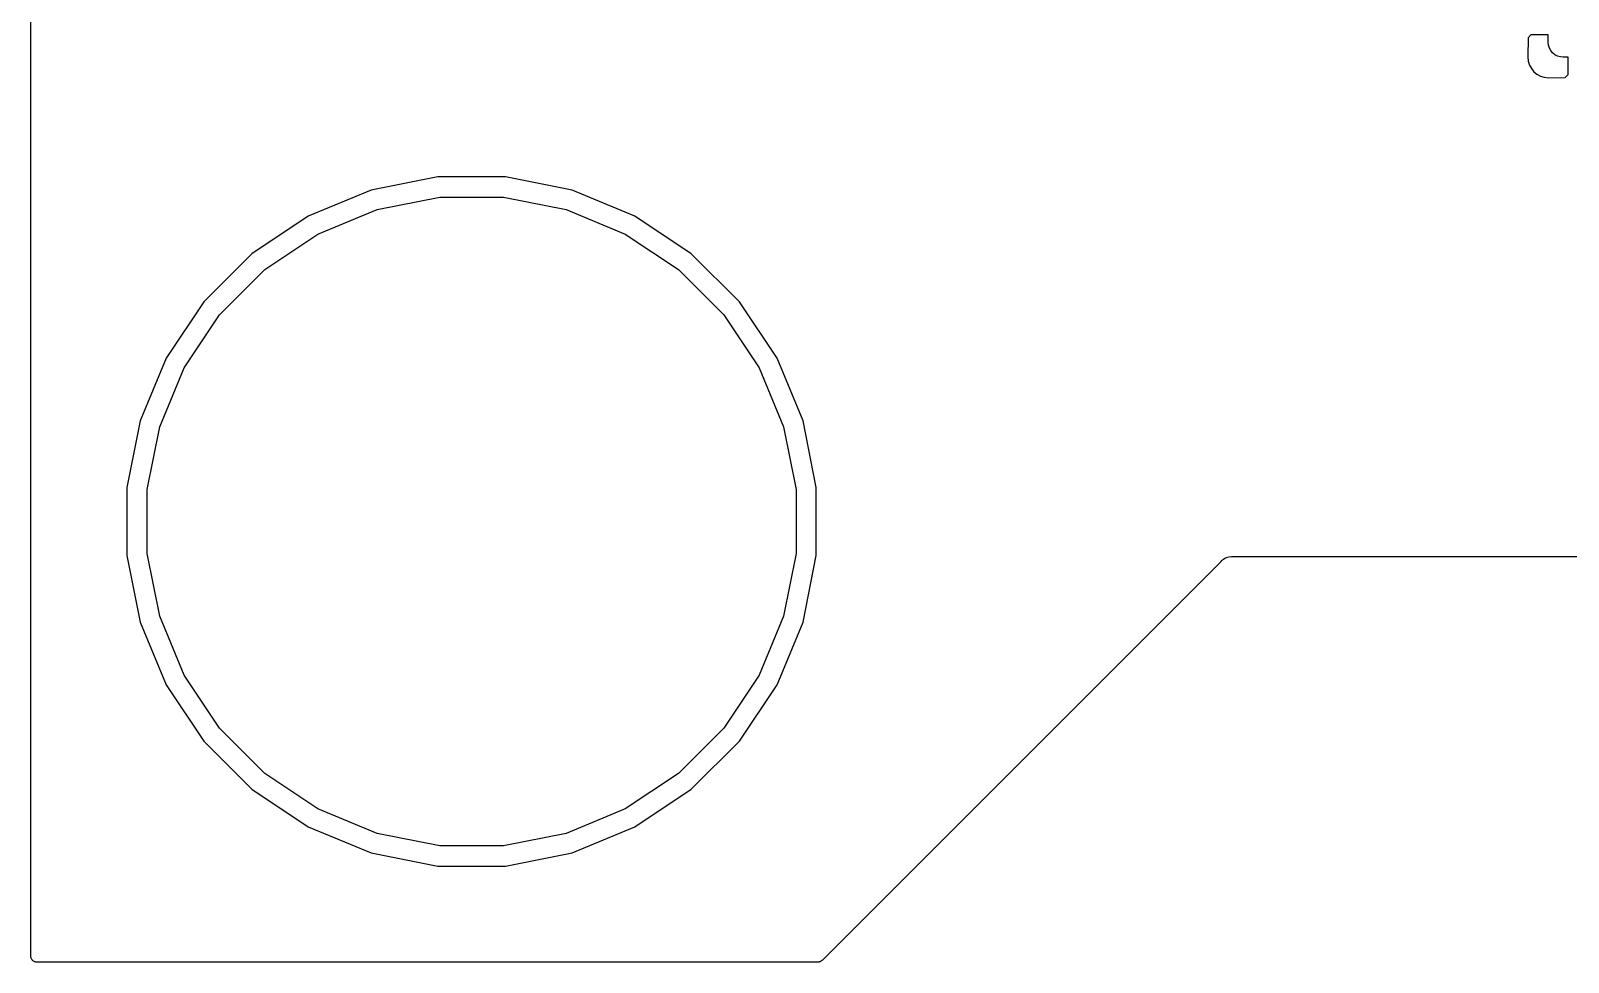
# Model space of a CAD drawing. Extents: x 113.2 to 188.8, y -123.8 to -78.2.
# Drawn here: x 113.15 to 128.32, y -123.85 to -114.66 of the extents above; entities that cross this region are included whole.
import ezdxf

# ---------------------------------------------------------------- set-up
doc = ezdxf.new("R2010")
doc.units = 0
doc.layers.add('BLACK', color=7, linetype='CONTINUOUS')

msp = doc.modelspace()

# ---------------------------------------------------------------- linework, layer by layer
at = {"layer": 'BLACK', "linetype": 'CONTINUOUS'}
for p, q in [((113.151, -123.786), (113.151, -104.195)), ((127.92, -114.729), (127.919, -114.917)), ((127.949, -114.7), (127.92, -114.729)), ((128.12, -114.7), (127.949, -114.7)), ((128.12, -114.772), (128.12, -114.7)), ((128.123, -114.801), (128.12, -114.772)), ((128.131, -114.829), (128.123, -114.801)), ((127.919, -114.917), (127.923, -114.959)), ((128.145, -114.854), (128.131, -114.829)), ((128.163, -114.877), (128.145, -114.854)), ((128.186, -114.895), (128.163, -114.877)), ((128.211, -114.909), (128.186, -114.895)), ((128.239, -114.917), (128.211, -114.909)), ((128.267, -114.92), (128.239, -114.917)), ((128.315, -114.92), (128.267, -114.92)), ((128.315, -115.091), (128.315, -114.92)), ((127.923, -114.959), (127.934, -114.997)), ((127.934, -114.997), (127.953, -115.032)), ((127.953, -115.032), (127.978, -115.062)), ((127.978, -115.062), (128.008, -115.087)), ((128.008, -115.087), (128.043, -115.106)), ((128.043, -115.106), (128.081, -115.117)), ((128.286, -115.12), (128.315, -115.091)), ((128.081, -115.117), (128.123, -115.121)), ((128.123, -115.121), (128.286, -115.12)), ((117.165, -116.1), (116.508, -116.231)), ((117.835, -116.1), (117.165, -116.1)), ((118.492, -116.231), (117.835, -116.1)), ((116.508, -116.231), (115.889, -116.487)), ((116.567, -116.423), (117.185, -116.3)), ((117.185, -116.3), (117.815, -116.3)), ((117.815, -116.3), (118.433, -116.423)), ((119.111, -116.487), (118.492, -116.231)), ((115.984, -116.664), (116.567, -116.423)), ((118.433, -116.423), (119.016, -116.664)), ((115.889, -116.487), (115.333, -116.859)), ((119.667, -116.859), (119.111, -116.487)), ((115.46, -117.014), (115.984, -116.664)), ((119.016, -116.664), (119.54, -117.014)), ((115.333, -116.859), (114.859, -117.333)), ((120.141, -117.333), (119.667, -116.859)), ((115.014, -117.46), (115.46, -117.014)), ((119.54, -117.014), (119.986, -117.46)), ((114.859, -117.333), (114.487, -117.889)), ((120.513, -117.889), (120.141, -117.333)), ((114.664, -117.984), (115.014, -117.46)), ((119.986, -117.46), (120.336, -117.984)), ((114.487, -117.889), (114.231, -118.508)), ((114.423, -118.567), (114.664, -117.984)), ((120.336, -117.984), (120.577, -118.567)), ((120.769, -118.508), (120.513, -117.889)), ((114.231, -118.508), (114.1, -119.165)), ((114.3, -119.185), (114.423, -118.567)), ((120.577, -118.567), (120.7, -119.185)), ((120.9, -119.165), (120.769, -118.508)), ((114.1, -119.165), (114.1, -119.835)), ((114.3, -119.815), (114.3, -119.185)), ((120.7, -119.185), (120.7, -119.815)), ((120.9, -119.835), (120.9, -119.165)), ((114.1, -119.835), (114.231, -120.492)), ((114.423, -120.433), (114.3, -119.815)), ((120.7, -119.815), (120.577, -120.433)), ((120.769, -120.492), (120.9, -119.835)), ((124.886, -119.901), (120.956, -123.831)), ((124.888, -119.899), (124.886, -119.901)), ((124.89, -119.897), (124.888, -119.899)), ((124.893, -119.893), (124.89, -119.896)), ((124.89, -119.896), (124.89, -119.897)), ((124.898, -119.889), (124.893, -119.893)), ((124.916, -119.874), (124.898, -119.889)), ((124.898, -119.889), (124.898, -119.889)), ((124.93, -119.866), (124.916, -119.874)), ((124.942, -119.86), (124.93, -119.866)), ((124.97, -119.851), (124.942, -119.86)), ((124.996, -119.849), (124.97, -119.851)), ((125, -119.849), (124.996, -119.849)), ((124.996, -119.849), (124.996, -119.849)), ((125.004, -119.849), (125, -119.849)), ((125.007, -119.849), (125.004, -119.849)), ((125.01, -119.849), (125.007, -119.849)), ((176.99, -119.849), (125.01, -119.849)), ((125.01, -119.849), (125.01, -119.849)), ((114.231, -120.492), (114.487, -121.111)), ((114.664, -121.016), (114.423, -120.433)), ((120.577, -120.433), (120.336, -121.016)), ((120.513, -121.111), (120.769, -120.492)), ((115.014, -121.54), (114.664, -121.016)), ((120.336, -121.016), (119.986, -121.54)), ((114.487, -121.111), (114.859, -121.667)), ((120.141, -121.667), (120.513, -121.111)), ((115.46, -121.986), (115.014, -121.54)), ((119.986, -121.54), (119.54, -121.986)), ((114.859, -121.667), (115.333, -122.141)), ((119.667, -122.141), (120.141, -121.667)), ((115.984, -122.336), (115.46, -121.986)), ((119.54, -121.986), (119.016, -122.336)), ((115.333, -122.141), (115.889, -122.513)), ((119.111, -122.513), (119.667, -122.141)), ((116.567, -122.577), (115.984, -122.336)), ((119.016, -122.336), (118.433, -122.577)), ((115.889, -122.513), (116.508, -122.769)), ((118.492, -122.769), (119.111, -122.513)), ((117.185, -122.7), (116.567, -122.577)), ((118.433, -122.577), (117.815, -122.7)), ((116.508, -122.769), (117.165, -122.9)), ((117.815, -122.7), (117.185, -122.7)), ((117.835, -122.9), (118.492, -122.769)), ((117.165, -122.9), (117.835, -122.9)), ((113.151, -123.792), (113.151, -123.786)), ((113.152, -123.798), (113.151, -123.792)), ((113.152, -123.799), (113.152, -123.798)), ((113.152, -123.798), (113.152, -123.798)), ((113.154, -123.804), (113.152, -123.799)), ((113.155, -123.81), (113.154, -123.804)), ((113.158, -123.816), (113.155, -123.81)), ((113.155, -123.81), (113.155, -123.81)), ((113.155, -123.81), (113.155, -123.81)), ((113.161, -123.821), (113.158, -123.816)), ((113.165, -123.826), (113.161, -123.821)), ((113.161, -123.821), (113.161, -123.821)), ((113.161, -123.821), (113.161, -123.821)), ((113.169, -123.83), (113.165, -123.826)), ((113.169, -123.831), (113.169, -123.83)), ((113.174, -123.835), (113.169, -123.831)), ((113.169, -123.831), (113.169, -123.831)), ((113.178, -123.838), (113.174, -123.835)), ((113.178, -123.839), (113.178, -123.838)), ((113.178, -123.838), (113.178, -123.838)), ((113.184, -123.841), (113.178, -123.839)), ((113.189, -123.844), (113.184, -123.841)), ((113.195, -123.846), (113.189, -123.844)), ((113.189, -123.844), (113.189, -123.844)), ((113.189, -123.844), (113.189, -123.844)), ((113.2, -123.848), (113.195, -123.846)), ((113.201, -123.848), (113.2, -123.848)), ((113.207, -123.849), (113.201, -123.848)), ((113.201, -123.848), (113.201, -123.848)), ((113.213, -123.849), (113.207, -123.849)), ((113.214, -123.849), (113.213, -123.849)), ((113.213, -123.849), (113.213, -123.849)), ((113.213, -123.849), (113.213, -123.849)), ((113.213, -123.849), (113.213, -123.849)), ((120.912, -123.849), (113.214, -123.849)), ((120.917, -123.849), (120.912, -123.849)), ((120.923, -123.848), (120.917, -123.849)), ((120.924, -123.848), (120.923, -123.848)), ((120.923, -123.848), (120.923, -123.848)), ((120.929, -123.846), (120.924, -123.848)), ((120.935, -123.845), (120.929, -123.846)), ((120.941, -123.842), (120.935, -123.845)), ((120.935, -123.845), (120.935, -123.845)), ((120.935, -123.845), (120.935, -123.845)), ((120.946, -123.839), (120.941, -123.842)), ((120.951, -123.835), (120.946, -123.839)), ((120.946, -123.839), (120.946, -123.839)), ((120.946, -123.839), (120.946, -123.839)), ((120.955, -123.832), (120.951, -123.835)), ((120.956, -123.831), (120.955, -123.832)), ((120.956, -123.831), (120.956, -123.831)), ((120.956, -123.831), (120.956, -123.831)), ((120.956, -123.831), (120.956, -123.831))]:
    msp.add_line(p, q, dxfattribs=at)

doc.saveas('drawing.dxf')
